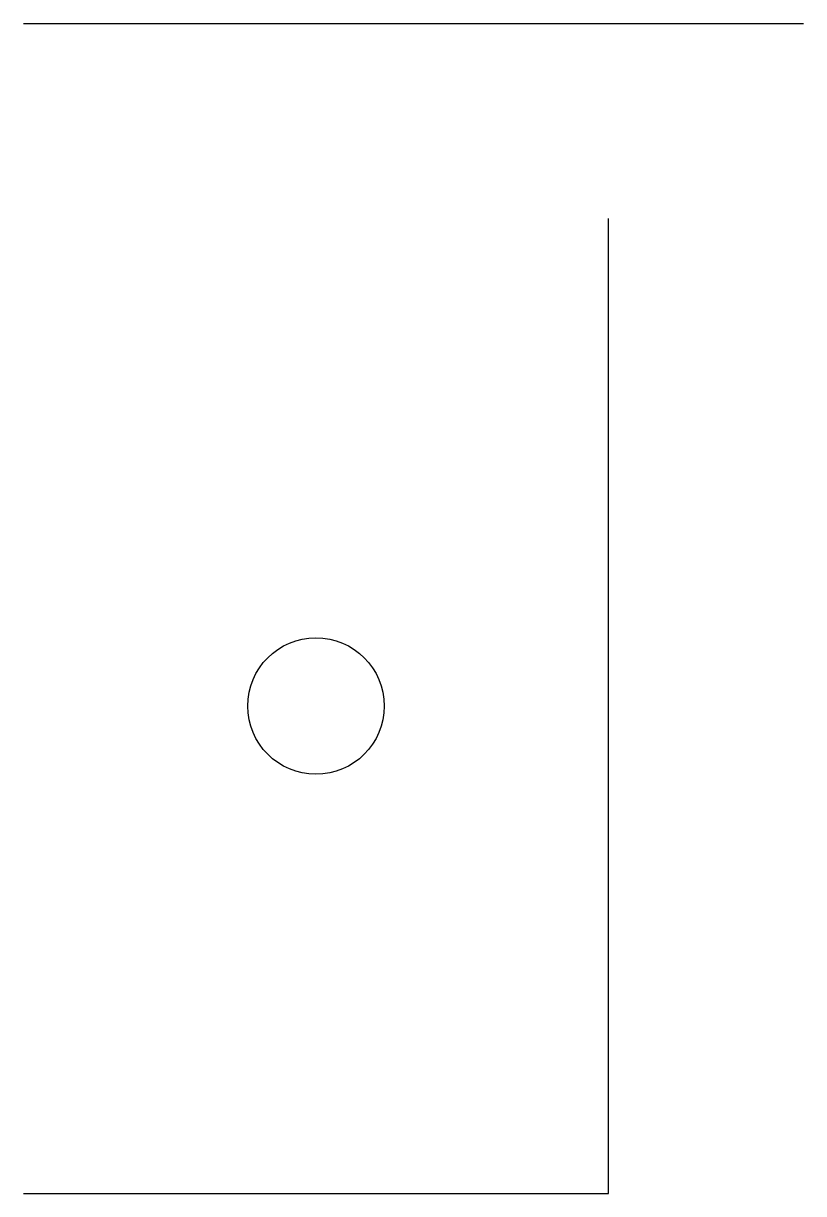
# Model space of a CAD drawing. Header units: metres. Extents: x 0 to 400, y 0 to 600.
import ezdxf

# ---------------------------------------------------------------- set-up
doc = ezdxf.new("R2010")
doc.units = ezdxf.units.M

msp = doc.modelspace()

# ---------------------------------------------------------------- linework, layer by layer
at = {"layer": 'BODY'}
for p, q in [((300, 0), (300, 500)), ((0, 0), (300, 0))]:
    msp.add_line(p, q, dxfattribs=at)
at = {"layer": 'DOOR'}
msp.add_line((0, 600), (400, 600), dxfattribs=at)
at = {"layer": 'HARDWARE'}
msp.add_circle((150, 250), 35, dxfattribs=at)

doc.saveas('drawing.dxf')
